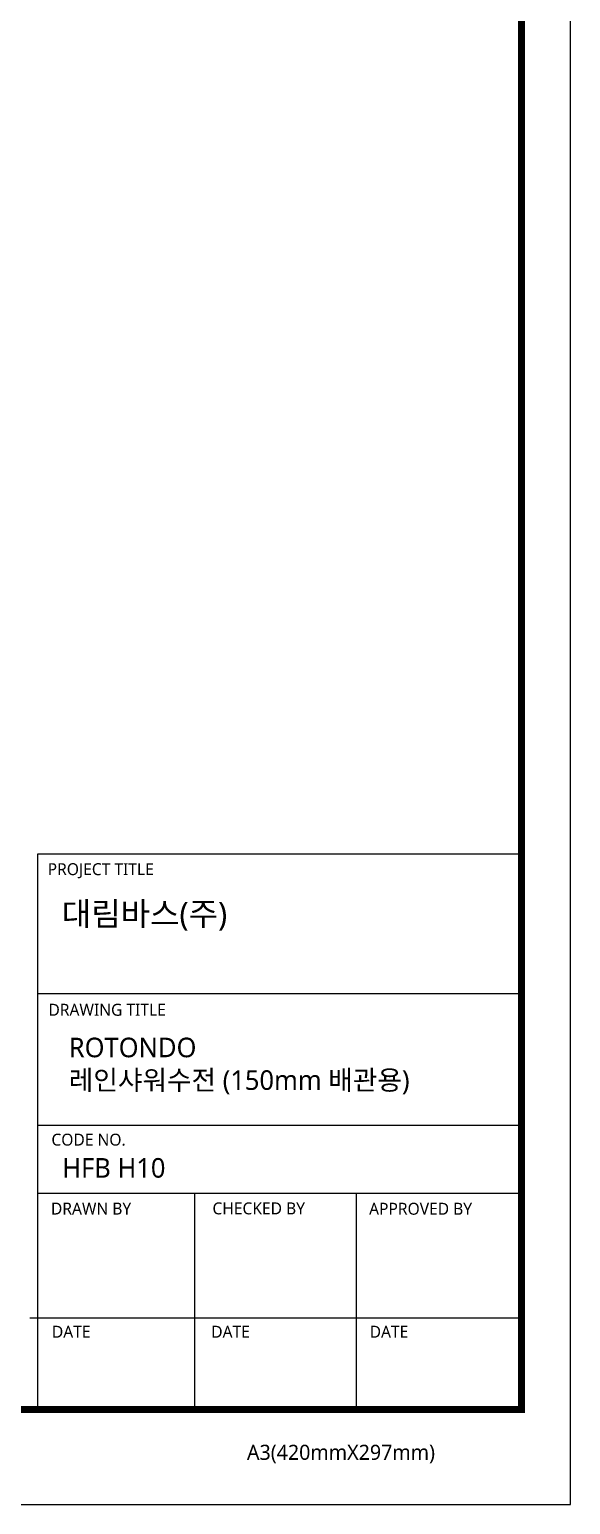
# Model space of a CAD drawing. Extents: x 3274 to 6433, y 0 to 2315.
# Drawn here: x 5869 to 6433, y 0 to 1539 of the extents above; entities that cross this region are included whole.
import ezdxf

# ---------------------------------------------------------------- set-up
doc = ezdxf.new("R2010")
doc.units = 0
doc.header["$LTSCALE"] = 4
doc.header["$MEASUREMENT"] = 0
doc.layers.get('0').update_dxf_attribs({"linetype": 'CONTINUOUS'})
doc.styles.add('Daelim Dimension', font='NanumGothic.ttf')

msp = doc.modelspace()

# ---------------------------------------------------------------- linework, layer by layer
at = {"color": 5, "ltscale": 40}
for p, q in [((6382.2, 678.6), (5877.2, 678.6)), ((6382.2, 532.7), (5877.2, 532.7)), ((6382.2, 532.7), (5877.2, 532.7)), ((6382.2, 395.4), (5877.2, 395.4)), ((6382.2, 395.4), (5877.2, 395.4)), ((6382.2, 324.6), (5877.2, 324.6)), ((6382.2, 324.6), (5877.2, 324.6)), ((6041.2, 324.6), (6041.2, 99.1)), ((6209.6, 324.6), (6209.6, 99.1)), ((6382.2, 194.3), (5869.2, 194.3)), ((6382.2, 194.3), (5881.2, 194.3)), ((6382.2, 99.1), (5949.4, 99.1))]:
    msp.add_line(p, q, dxfattribs=at)
at = {"color": 5, "ltscale": 0.5}
msp.add_line((5877.2, 678.6), (5877.2, 96.1), dxfattribs=at)
at = {"ltscale": 0.5}
msp.add_lwpolyline([(3273.8, 0), (6433.3, 0), (6433.3, 2315), (3273.8, 2315)], close=True, dxfattribs=at)
at = {"color": 5, "linetype": 'ByBlock', "lineweight": 200, "const_width": 7.28}
msp.add_lwpolyline([(3324.6, 99.1), (6382.2, 99.1), (6382.2, 2261.3), (3324.6, 2261.3)], close=True, dxfattribs=at)

# ---------------------------------------------------------------- texts
at = {"color": 5, "ltscale": 40, "style": 'Daelim Dimension'}
for s, height, p in [('PROJECT TITLE', 12.468, (5887.9, 656.6)), ('DRAWING TITLE', 12.468, (5888.7, 509.9)), ('CODE NO.', 12.47, (5891.8, 374.4)), ('DRAWN BY', 12.47, (5891.3, 302.5)), ('CHECKED BY', 12.47, (6059.8, 302.7)), ('APPROVED BY', 12.468, (6223.2, 302.3)), ('DATE', 12.47, (5892.3, 174)), ('DATE', 12.47, (6058.5, 174)), ('DATE', 12.47, (6223.8, 174)), ('A3(420mmX297mm)', 15.736, (6095.8, 46.6))]:
    msp.add_text(s, height=height, dxfattribs=at).set_placement(p)
at = {"attachment_point": 1, "style": 'Daelim Dimension'}
for s, insert, char_height, width in [('대림바스(주)', (5902.7, 628.5), 24.44, 392.828), (' ROTONDO\\P 레인샤워수전 (150mm 배관용) ', (5903, 487), 20.404, 425.944), ('HFB H10', (5903, 361.4), 20.4, 343.379)]:
    msp.add_mtext(s, dxfattribs=dict(at, insert=insert, char_height=char_height, width=width))

doc.saveas('drawing.dxf')
